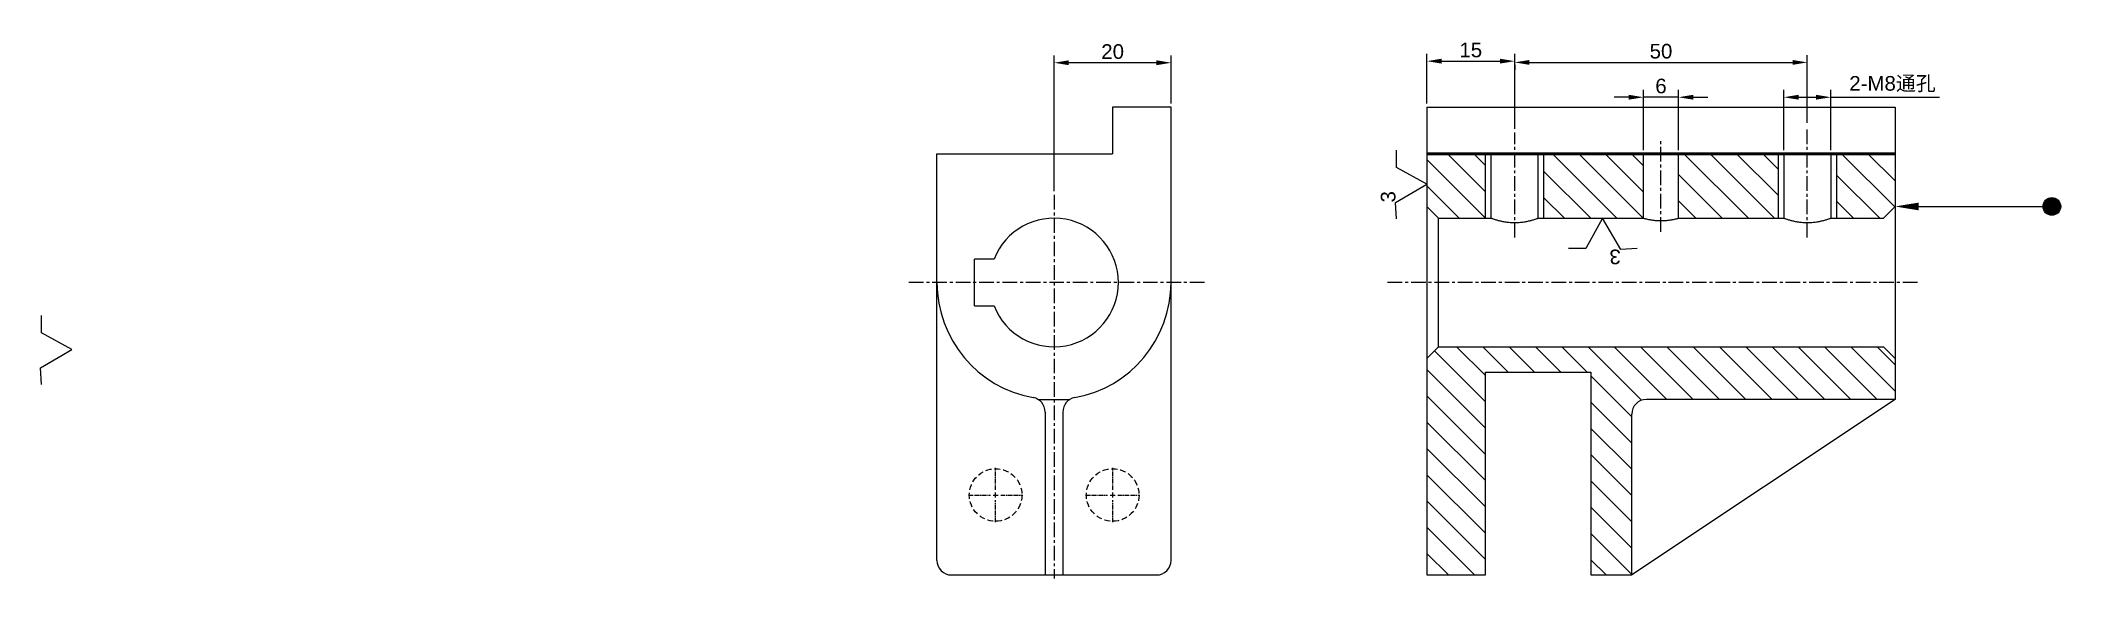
# Model space of a CAD drawing. Header units: millimetres. Extents: x 2558 to 2904, y 1758 to 1850.
import ezdxf
from ezdxf import colors
from ezdxf.entities.mleader import LeaderData, LeaderLine
from ezdxf.math import Vec2, Vec3

# ---------------------------------------------------------------- set-up
doc = ezdxf.new("R2010")
doc.units = ezdxf.units.MM
for name, pattern in [('CENTER2', [1.125, 0.75, -0.125, 0.125, -0.125]), ('CENTERX2', [4, 2.5, -0.5, 0.5, -0.5]), ('DASHED', [0.2, 0.1, -0.1]), ('DASHEDX2', [1.5, 1, -0.5])]:
    doc.linetypes.add(name, pattern=pattern)
for name, color, linetype, lineweight in [('中心线', 10, 'CENTERX2', 25), ('标注', 5, 'Continuous', 25), ('粗实线', 7, 'Continuous', 25), ('细实线', 7, 'Continuous', 25), ('虚线', 7, 'DASHED', 25)]:
    doc.layers.add(name, color=color, linetype=linetype, lineweight=lineweight)
doc.styles.get("Standard").update_dxf_attribs({"font": 'arial.ttf'})
doc.dimstyles.new('ISO-25', dxfattribs={"dimtxt": 2.5, "dimasz": 2.5, "dimexe": 1.25, "dimexo": 0.625, "dimtad": 1, "dimdec": 0, "dimtxsty": 'Standard', "dimcen": 2.5, "dimadec": 0, "dimazin": 0, "dimtfac": 1, "dimtdec": 0, "dimtmove": 0, "dimatfit": 3, "dimfxl": 1, "dimarcsym": 0})

# ---------------------------------------------------------------- blocks, each defined once
blk = doc.blocks.new('*U2')
at = {"layer": '中心线', "color": 0, "linetype": 'CENTER2', "lineweight": 25, "transparency": 16777216}
for p, q in [((0, 0.9), (0, 4.62)), ((-4.62, 0), (-0.9, 0)), ((0.9, 0), (4.62, 0)), ((0, -4.62), (0, -0.9))]:
    blk.add_line(p, q, dxfattribs=at)
at = {"layer": '中心线', "color": 0, "linetype": 'Continuous', "lineweight": 25, "transparency": 16777216}
for p, q in [((-0.45, 0), (0.45, 0)), ((0, -0.45), (0, 0.45))]:
    blk.add_line(p, q, dxfattribs=at)
blk = doc.blocks.new('*U3')
at = {"layer": '中心线', "color": 0, "linetype": 'CENTER2', "lineweight": 25, "transparency": 16777216}
for p, q in [((0, 0.9), (0, 4.62)), ((-4.62, 0), (-0.9, 0)), ((0.9, 0), (4.62, 0)), ((0, -4.62), (0, -0.9))]:
    blk.add_line(p, q, dxfattribs=at)
at = {"layer": '中心线', "color": 0, "linetype": 'Continuous', "lineweight": 25, "transparency": 16777216}
for p, q in [((-0.45, 0), (0.45, 0)), ((0, -0.45), (0, 0.45))]:
    blk.add_line(p, q, dxfattribs=at)
blk = doc.blocks.new('*D4')
at = {"layer": 'Defpoints', "color": 0, "lineweight": 25, "transparency": 16777216}
for p in [(2810.3, 1846.35), (2795.3, 1838.51), (2810.3, 1834.18)]:
    blk.add_point(p, dxfattribs=at)
at = {"layer": '标注', "color": 0, "lineweight": -2, "transparency": 16777216}
for p, q in [((2795.3, 1839.13), (2795.3, 1847.6)), ((2797.8, 1846.35), (2807.8, 1846.35)), ((2810.3, 1834.8), (2810.3, 1847.6))]:
    blk.add_line(p, q, dxfattribs=at)
at = {"layer": '标注', "color": 0, "lineweight": 25, "transparency": 16777216}
for points in [[(2797.8, 1846.77), (2797.8, 1845.94), (2795.3, 1846.35)], [(2807.8, 1846.77), (2807.8, 1845.94), (2810.3, 1846.35)]]:
    blk.add_solid(points, dxfattribs=at)
at = {"layer": '标注', "color": 0, "lineweight": 25, "transparency": 16777216, "insert": (2802.8, 1848.25), "char_height": 2.5, "attachment_point": 5}
blk.add_mtext('15', dxfattribs=at)
blk = doc.blocks.new('*D5')
at = {"layer": 'Defpoints', "color": 0, "lineweight": 25, "transparency": 16777216}
for p in [(2810.3, 1846.35), (2860.3, 1846.14), (2860.3, 1835.18)]:
    blk.add_point(p, dxfattribs=at)
at = {"layer": '标注', "color": 0, "lineweight": -2, "transparency": 16777216}
for p, q in [((2812.8, 1846.14), (2857.8, 1846.14)), ((2860.3, 1835.8), (2860.3, 1847.39)), ((2810.3, 1845.73), (2810.3, 1844.89))]:
    blk.add_line(p, q, dxfattribs=at)
at = {"layer": '标注', "color": 0, "lineweight": 25, "transparency": 16777216}
for points in [[(2812.8, 1846.55), (2812.8, 1845.72), (2810.3, 1846.14)], [(2857.8, 1846.55), (2857.8, 1845.72), (2860.3, 1846.14)]]:
    blk.add_solid(points, dxfattribs=at)
at = {"layer": '标注', "color": 0, "lineweight": 25, "transparency": 16777216, "insert": (2835.3, 1848.04), "char_height": 2.5, "attachment_point": 5}
blk.add_mtext('50', dxfattribs=at)
blk = doc.blocks.new('*D6')
at = {"layer": 'Defpoints', "color": 0, "lineweight": 25, "transparency": 16777216}
for p in [(2856.3, 1840.18), (2856.3, 1830.51), (2864.3, 1830.51)]:
    blk.add_point(p, dxfattribs=at)
at = {"layer": '标注', "color": 0, "lineweight": -2, "transparency": 16777216}
for p, q in [((2856.3, 1831.13), (2856.3, 1841.43)), ((2858.8, 1840.18), (2861.8, 1840.18)), ((2864.3, 1831.13), (2864.3, 1841.43)), ((2864.3, 1840.18), (2882.91, 1840.18))]:
    blk.add_line(p, q, dxfattribs=at)
at = {"layer": '标注', "color": 0, "lineweight": 25, "transparency": 16777216}
for points in [[(2858.8, 1840.6), (2858.8, 1839.77), (2856.3, 1840.18)], [(2861.8, 1840.6), (2861.8, 1839.77), (2864.3, 1840.18)]]:
    blk.add_solid(points, dxfattribs=at)
at = {"layer": '标注', "color": 0, "lineweight": 25, "transparency": 16777216, "insert": (2874.86, 1842.42), "char_height": 2.5, "attachment_point": 5}
blk.add_mtext('2-M8{\\fSimSun|b0|i0|c134|p2;通孔}', dxfattribs=at)
blk = doc.blocks.new('自由度')
at = {"layer": '标注'}
for p, q in [((-5.96, 5.2), (-3.15, 5.37)), ((-3.15, 5.37), (0, 0)), ((0, 0), (2.81, 5.2)), ((2.81, 5.2), (5.79, 5.2))]:
    blk.add_line(p, q, dxfattribs=at)
blk.add_attdef('RA', (-3.15, 5.37), '', height=2.5, dxfattribs=at)
blk = doc.blocks.new('*D8')
at = {"layer": 'Defpoints', "color": 0, "lineweight": 25, "transparency": 16777216}
for p in [(2832.3, 1840.18), (2832.3, 1830.51), (2838.3, 1830.51)]:
    blk.add_point(p, dxfattribs=at)
at = {"layer": '标注', "color": 0, "lineweight": -2, "transparency": 16777216}
for p, q in [((2829.8, 1840.18), (2827.3, 1840.18)), ((2832.3, 1831.13), (2832.3, 1841.43)), ((2838.3, 1840.18), (2832.3, 1840.18)), ((2838.3, 1831.13), (2838.3, 1841.43)), ((2840.8, 1840.18), (2843.3, 1840.18))]:
    blk.add_line(p, q, dxfattribs=at)
at = {"layer": '标注', "color": 0, "lineweight": 25, "transparency": 16777216}
for points in [[(2829.8, 1840.6), (2829.8, 1839.77), (2832.3, 1840.18)], [(2840.8, 1840.6), (2840.8, 1839.77), (2838.3, 1840.18)]]:
    blk.add_solid(points, dxfattribs=at)
at = {"layer": '标注', "color": 0, "lineweight": 25, "transparency": 16777216, "insert": (2835.3, 1842.09), "char_height": 2.5, "attachment_point": 5}
blk.add_mtext('6', dxfattribs=at)
blk = doc.blocks.new('*D9')
at = {"layer": 'Defpoints', "color": 0, "lineweight": 25, "transparency": 16777216}
for p in [(2731.62, 1846.08), (2751.59, 1838.51), (2731.62, 1823.49)]:
    blk.add_point(p, dxfattribs=at)
at = {"layer": '标注', "color": 0, "lineweight": -2, "transparency": 16777216}
for p, q in [((2731.62, 1824.11), (2731.62, 1847.33)), ((2749.09, 1846.08), (2734.12, 1846.08)), ((2751.59, 1839.13), (2751.59, 1847.33))]:
    blk.add_line(p, q, dxfattribs=at)
at = {"layer": '标注', "color": 0, "lineweight": 25, "transparency": 16777216}
for points in [[(2734.12, 1846.5), (2734.12, 1845.66), (2731.62, 1846.08)], [(2749.09, 1846.5), (2749.09, 1845.66), (2751.59, 1846.08)]]:
    blk.add_solid(points, dxfattribs=at)
at = {"layer": '标注', "color": 0, "lineweight": 25, "transparency": 16777216, "insert": (2741.61, 1847.98), "char_height": 2.5, "attachment_point": 5}
blk.add_mtext('20', dxfattribs=at)

msp = doc.modelspace()

# ---------------------------------------------------------------- hatches: boundary and pattern name
at = {"lineweight": 25}
h = msp.add_hatch(dxfattribs=at)
h.set_pattern_fill('ANGLE', color=256)
h.set_pattern_definition([(0, (0, 0), (0, 6.985), [5.08, -1.905]), (90, (0, 0), (-6.985, 4e-16), [5.08, -1.905])])
h.paths.add_polyline_path([(2903.58, 1821.51, 1), (2900.57, 1821.51, 1)])
at = {"layer": '标注', "lineweight": 25}
h = msp.add_hatch(dxfattribs=at)
h.set_pattern_fill('ANSI31', color=256, angle=270)
h.paths.add_polyline_path([(2805.3, 1830.51), (2795.3, 1830.51), (2795.3, 1821.51), (2797.3, 1819.51), (2805.3, 1819.51)])
h.paths.add_polyline_path([(2832.3, 1830.51), (2815.3, 1830.51), (2815.3, 1819.51), (2832.3, 1819.51)])
h.paths.add_polyline_path([(2855.3, 1830.51), (2838.3, 1830.51), (2838.3, 1819.51), (2855.3, 1819.51)])
h.paths.add_polyline_path([(2875.3, 1830.51), (2865.3, 1830.51), (2865.3, 1819.51), (2873.3, 1819.51), (2875.3, 1821.51)])
h.paths.add_polyline_path([(2805.3, 1788.51), (2805.3, 1793.18), (2823.3, 1793.18), (2823.3, 1758.51), (2830.3, 1758.51), (2830.3, 1786.01, -0.414214), (2832.8, 1788.51), (2875.3, 1788.51), (2875.3, 1795.51), (2873.3, 1797.51), (2797.3, 1797.51), (2795.3, 1795.51), (2795.3, 1758.51), (2805.3, 1758.51)])
at = {"layer": '标注', "lineweight": 25, "true_color": 0x000000}
h = msp.add_hatch(color=18, dxfattribs=at)
h.dxf.hatch_style = 1
h.paths.add_polyline_path([(2903.58, 1821.51, 1), (2900.57, 1821.51, 1)])

# ---------------------------------------------------------------- linework, layer by layer
at = {"lineweight": 25}
msp.add_circle((2902.08, 1821.51), 1.51, dxfattribs=at)
at = {"layer": '中心线', "linetype": 'CENTERX2', "lineweight": 25}
for p, q in [((2810.3, 1816.18), (2810.3, 1834.18)), ((2835.3, 1817.18), (2835.3, 1833.18)), ((2860.3, 1816.18), (2860.3, 1835.18)), ((2731.62, 1823.49), (2731.62, 1757.9)), ((2757.3, 1808.51), (2706.36, 1808.51)), ((2879.1, 1808.51), (2788.6, 1808.51))]:
    msp.add_line(p, q, dxfattribs=at)
at = {"layer": '标注'}
for p, q in [((2558.59, 1799.88), (2558.59, 1802.86)), ((2563.79, 1797.06), (2558.59, 1799.88)), ((2558.42, 1793.91), (2563.79, 1797.06)), ((2558.59, 1791.1), (2558.42, 1793.91))]:
    msp.add_line(p, q, dxfattribs=at)
at = {"layer": '粗实线', "color": 7, "linetype": 'Continuous', "lineweight": 25}
for p, q in [((2741.59, 1838.51), (2741.59, 1830.51)), ((2751.59, 1838.51), (2741.59, 1838.51)), ((2751.59, 1761.01), (2751.59, 1838.51)), ((2795.3, 1838.51), (2875.3, 1838.51)), ((2795.3, 1838.51), (2795.3, 1758.51)), ((2875.3, 1838.51), (2875.3, 1788.51)), ((2711.59, 1761.01), (2711.59, 1830.51)), ((2711.59, 1830.51), (2741.59, 1830.51)), ((2806.3, 1819.51), (2806.3, 1830.51)), ((2814.3, 1819.51), (2814.3, 1830.51)), ((2832.3, 1819.51), (2832.3, 1830.51)), ((2838.3, 1819.51), (2838.3, 1830.51)), ((2856.3, 1830.51), (2856.3, 1819.51)), ((2864.3, 1830.51), (2864.3, 1819.51)), ((2797.3, 1819.51), (2795.3, 1821.51)), ((2797.3, 1797.51), (2797.3, 1819.51)), ((2797.3, 1819.51), (2806.3, 1819.51)), ((2814.3, 1819.51), (2832.3, 1819.51)), ((2838.3, 1819.51), (2856.3, 1819.51)), ((2864.3, 1819.51), (2873.3, 1819.51)), ((2873.3, 1819.51), (2875.3, 1821.51)), ((2717.99, 1804.51), (2717.99, 1812.51)), ((2721.35, 1812.51), (2717.99, 1812.51)), ((2717.99, 1804.51), (2721.35, 1804.51)), ((2797.3, 1797.51), (2795.3, 1795.51)), ((2797.3, 1797.51), (2873.3, 1797.51)), ((2873.3, 1797.51), (2875.3, 1795.51)), ((2728.88, 1788.51), (2734.3, 1788.51)), ((2805.3, 1758.51), (2805.3, 1788.51)), ((2730.09, 1786.37), (2730.09, 1758.51)), ((2733.09, 1786.37), (2733.09, 1758.51)), ((2714.09, 1758.51), (2749.09, 1758.51)), ((2795.3, 1758.51), (2805.3, 1758.51)), ((2823.3, 1758.51), (2830.3, 1758.51))]:
    msp.add_line(p, q, dxfattribs=at)
at = {"layer": '粗实线', "color": 7, "linetype": 'Continuous', "lineweight": 50}
msp.add_line((2795.3, 1830.51), (2875.3, 1830.51), dxfattribs=at)
at = {"layer": '粗实线', "linetype": 'ByBlock', "lineweight": 25}
for p, q in [((2805.3, 1788.51), (2805.3, 1793.18)), ((2805.3, 1793.18), (2823.3, 1793.18)), ((2823.3, 1793.18), (2823.3, 1758.51)), ((2875.3, 1788.51), (2832.8, 1788.51)), ((2830.3, 1758.51), (2830.3, 1786.01))]:
    msp.add_line(p, q, dxfattribs=at)
at = {"layer": '粗实线', "color": 7, "linetype": 'Continuous', "lineweight": 25}
for centre, radius, start, end in [((2731.59, 1808.51), 11, 201.3237, 158.6763), ((2731.59, 1808.51), 20, 180, 259.7597), ((2731.59, 1808.51), 20, 280.2403, 0), ((2727.59, 1786.37), 2.5, 0, 79.7597), ((2735.59, 1786.37), 2.5, 100.2403, 180), ((2714.09, 1761.01), 2.5, 180, 270), ((2749.09, 1761.01), 2.5, 270, 0)]:
    msp.add_arc(centre, radius, start, end, dxfattribs=at)
at = {"layer": '粗实线', "linetype": 'ByBlock', "lineweight": 25}
msp.add_arc((2832.8, 1786.01), 2.5, 90, 180, dxfattribs=at)
at = {"layer": '粗实线', "color": 7, "linetype": 'Continuous', "lineweight": 25}
for points, knots in [([(2806.3, 1819.51), (2806.33, 1819.5), (2806.43, 1819.46), (2806.66, 1819.38), (2807.02, 1819.26), (2807.41, 1819.15), (2807.77, 1819.06), (2808.08, 1818.99), (2808.42, 1818.92), (2808.77, 1818.87), (2809.14, 1818.82), (2809.52, 1818.78), (2809.91, 1818.76), (2810.17, 1818.75), (2810.3, 1818.75)], [0, 0, 0, 0, 0.020288, 0.079779, 0.174823, 0.300526, 0.373228, 0.451599, 0.534954, 0.622584, 0.713737, 0.807608, 0.903333, 1, 1, 1, 1]), ([(2810.3, 1818.75), (2810.44, 1818.75), (2810.7, 1818.76), (2811.09, 1818.78), (2811.47, 1818.82), (2811.84, 1818.87), (2812.19, 1818.92), (2812.52, 1818.99), (2812.84, 1819.06), (2813.2, 1819.15), (2813.59, 1819.26), (2813.95, 1819.38), (2814.18, 1819.46), (2814.28, 1819.5), (2814.3, 1819.51)], [0, 0, 0, 0, 0.096667, 0.192392, 0.286263, 0.377416, 0.465046, 0.548401, 0.626772, 0.699474, 0.825177, 0.920221, 0.979712, 1, 1, 1, 1]), ([(2832.3, 1819.51), (2832.38, 1819.49), (2832.55, 1819.44), (2832.84, 1819.37), (2833.13, 1819.31), (2833.41, 1819.26), (2833.64, 1819.22), (2833.89, 1819.18), (2834.16, 1819.15), (2834.43, 1819.12), (2834.72, 1819.1), (2835.01, 1819.09), (2835.21, 1819.09), (2835.3, 1819.09)], [0, 0, 0, 0, 0.078205, 0.172112, 0.297223, 0.369922, 0.44848, 0.532185, 0.620284, 0.711979, 0.806428, 0.902743, 1, 1, 1, 1]), ([(2835.3, 1819.09), (2835.4, 1819.09), (2835.6, 1819.09), (2835.89, 1819.1), (2836.18, 1819.12), (2836.45, 1819.15), (2836.72, 1819.18), (2836.97, 1819.22), (2837.2, 1819.26), (2837.48, 1819.31), (2837.77, 1819.37), (2838.06, 1819.44), (2838.23, 1819.49), (2838.3, 1819.51)], [0, 0, 0, 0, 0.097257, 0.193572, 0.288021, 0.379716, 0.467815, 0.55152, 0.630078, 0.702777, 0.827888, 0.921795, 1, 1, 1, 1]), ([(2856.3, 1819.51), (2856.33, 1819.5), (2856.43, 1819.46), (2856.66, 1819.38), (2857.02, 1819.26), (2857.41, 1819.15), (2857.77, 1819.06), (2858.08, 1818.99), (2858.42, 1818.92), (2858.77, 1818.87), (2859.14, 1818.82), (2859.52, 1818.78), (2859.91, 1818.76), (2860.17, 1818.75), (2860.3, 1818.75)], [0, 0, 0, 0, 0.020288, 0.079779, 0.174823, 0.300526, 0.373228, 0.451599, 0.534954, 0.622584, 0.713737, 0.807608, 0.903333, 1, 1, 1, 1]), ([(2860.3, 1818.75), (2860.44, 1818.75), (2860.7, 1818.76), (2861.09, 1818.78), (2861.47, 1818.82), (2861.84, 1818.87), (2862.19, 1818.92), (2862.52, 1818.99), (2862.84, 1819.06), (2863.2, 1819.15), (2863.59, 1819.26), (2863.95, 1819.38), (2864.18, 1819.46), (2864.28, 1819.5), (2864.3, 1819.51)], [0, 0, 0, 0, 0.096667, 0.192392, 0.286263, 0.377416, 0.465046, 0.548401, 0.626772, 0.699474, 0.825177, 0.920221, 0.979712, 1, 1, 1, 1])]:
    msp.add_open_spline(points, degree=3, knots=knots, dxfattribs=at)
at = {"layer": '细实线', "color": 7, "linetype": 'Continuous', "lineweight": 25}
for p, q in [((2805.3, 1819.51), (2805.3, 1830.51)), ((2815.3, 1819.51), (2815.3, 1830.51)), ((2855.3, 1830.51), (2855.3, 1819.51)), ((2865.3, 1830.51), (2865.3, 1819.51))]:
    msp.add_line(p, q, dxfattribs=at)
at = {"layer": '细实线', "linetype": 'ByBlock', "lineweight": 25}
msp.add_line((2875.3, 1788.51), (2830.3, 1758.51), dxfattribs=at)
at = {"layer": '虚线', "linetype": 'DASHEDX2', "lineweight": 25}
for centre in [(2721.62, 1772.18), (2741.62, 1772.18)]:
    msp.add_circle(centre, 4.5, dxfattribs=at)

# ---------------------------------------------------------------- block references
at = {"layer": '中心线', "linetype": 'CENTER2', "lineweight": 25}
for name, p in [('*U2', (2721.62, 1772.18)), ('*U3', (2741.62, 1772.18))]:
    msp.add_blockref(name, p, dxfattribs=at)
at = {"layer": '标注', "lineweight": 25}
for p, rotation in [((2795.3, 1825.34), 89.99999999999999), ((2825.29, 1819.51), 180)]:
    msp.add_blockref('自由度', p, dxfattribs=dict(at, rotation=rotation)).add_auto_attribs({'RA': '3'})

# ---------------------------------------------------------------- dimensions: what is measured, and where the dimension line sits
for base, p1, p2, picture, middle in [((2731.62, 1846.08), (2751.59, 1838.51), (2731.62, 1823.49), '*D9', (2741.61, 1847.98)), ((2810.3, 1846.35), (2795.3, 1838.51), (2810.3, 1834.18), '*D4', (2802.8, 1848.25)), ((2860.3, 1846.14), (2810.3, 1846.35), (2860.3, 1835.18), '*D5', (2835.3, 1848.04)), ((2832.3, 1840.18), (2838.3, 1830.51), (2832.3, 1830.51), '*D8', (2835.3, 1842.09))]:
    dim = msp.add_linear_dim(base=base, p1=p1, p2=p2, dimstyle='ISO-25', dxfattribs=at)
    dim.commit()
    dim.dimension.update_dxf_attribs({"geometry": picture, "text_midpoint": middle})
dim = msp.add_linear_dim(base=(2856.3, 1840.18), p1=(2864.3, 1830.51), p2=(2856.3, 1830.51), text='2-M<>{\\fSimSun|b0|i0|c134|p2;通孔}', dimstyle='ISO-25', dxfattribs=at)
dim.commit()
dim.dimension.update_dxf_attribs({"geometry": '*D6', "text_midpoint": (2874.86, 1840.18), "dimtype": 160})

# ---------------------------------------------------------------- leaders
at = {"lineweight": 25}
ml = msp.add_multileader_mtext('Standard', dxfattribs=at)
ml.set_content('', color=256)
ml.set_leader_properties()
ml.build(insert=Vec2(0, 0))
ctx = ml.context
ctx.base_point, ctx.plane_origin = Vec3(2902.08, 1821.51), Vec3(2875.3, 1821.51)
notes = []
notes.append((ctx, [(0, (1, 1, 0), (2894.08, 1821.51), (1, 0), 8, [(0, [(2875.3, 1821.51)], 0, [])])]))
ctx.mtext.insert, ctx.mtext.flow_direction = Vec3(2904.08, 1823.51), 5
for ctx, leaders in notes:
    for number, flags, end, landing, length, lines in leaders:
        leader = LeaderData()
        leader.index, (leader.has_last_leader_line, leader.has_dogleg_vector, leader.attachment_direction) = number, flags
        leader.last_leader_point, leader.dogleg_vector, leader.dogleg_length = Vec3(end), Vec3(landing), length
        for number, points, colour, breaks in lines:
            line = LeaderLine()
            line.index, line.vertices, line.color, line.breaks = number, Vec3.list(points), colors.encode_raw_color(colour), breaks
            leader.lines.append(line)
        ctx.leaders.append(leader)

doc.saveas('drawing.dxf')
